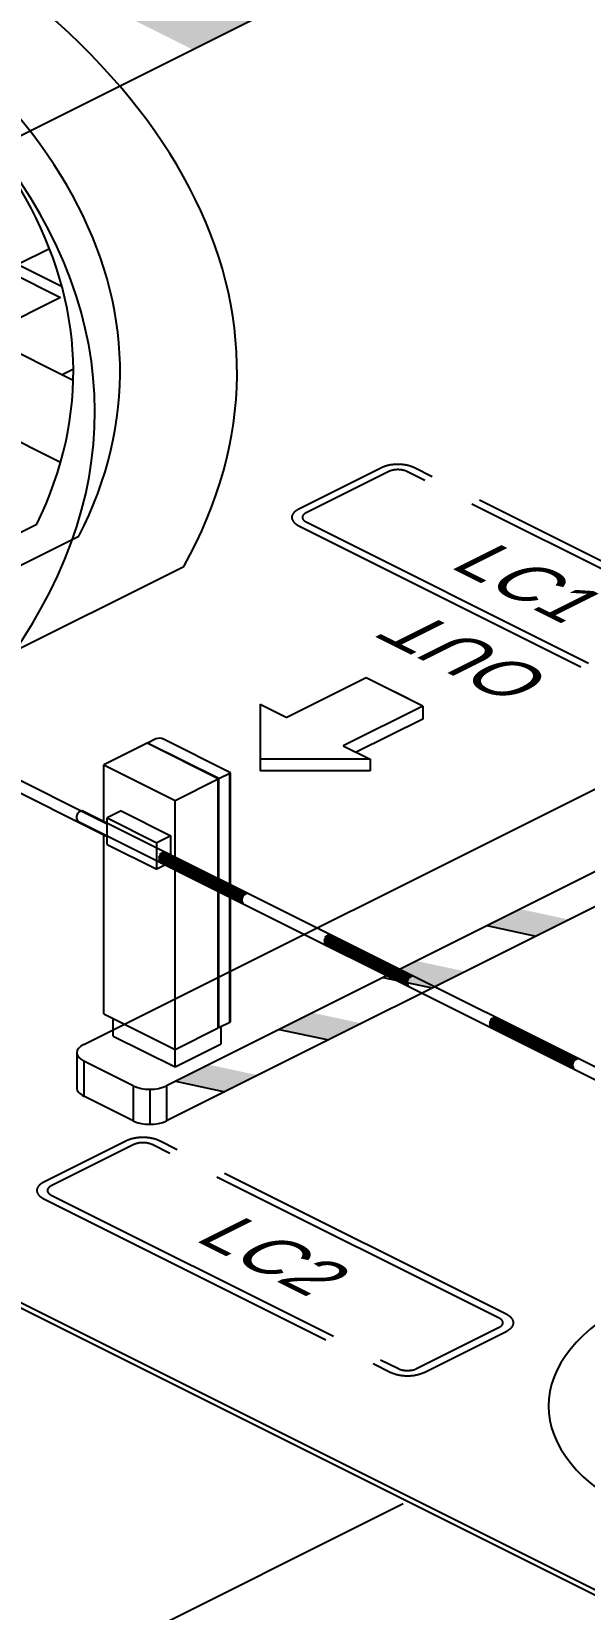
# Model space of a CAD drawing. Header units: millimetres. Extents: x 29838256 to 30236675, y -914750 to -833241.
# Drawn here: x 30041770 to 30044135, y -859183 to -852434 of the extents above; entities that cross this region are included whole.
import ezdxf
from ezdxf.enums import TextEntityAlignment as Align

# ---------------------------------------------------------------- set-up
doc = ezdxf.new("R2010")
doc.units = ezdxf.units.MM
doc.header["$LTSCALE"] = 600
doc.header["$MEASUREMENT"] = 0
doc.linetypes.add('CENTER2', pattern=[1.125, 0.75, -0.125, 0.125, -0.125])
for name, color, linetype in [('e-plan', 9, 'CONTINUOUS'), ('Parking-E', 7, 'CONTINUOUS'), ('Parking-S', 3, 'CONTINUOUS')]:
    doc.layers.add(name, color=color, linetype=linetype)
doc.styles.add('돋움', font='Dotum.TTF')

msp = doc.modelspace()

# ---------------------------------------------------------------- hatches: boundary and pattern name
at = {"layer": 'Parking-E', "ltscale": 2}
for points in [[(30043858.4, -856187.4), (30044068.8, -856232.2), (30043927.3, -856302.9), (30043716.9, -856258.1)], [(30043414.7, -856409.2), (30043625.1, -856454.1), (30043483.6, -856524.8), (30043273.2, -856480)], [(30042970.9, -856631.1), (30043181.4, -856675.9), (30043039.9, -856746.6), (30042829.5, -856701.8)], [(30042527.2, -856853), (30042737.6, -856897.8), (30042596.2, -856968.5), (30042385.8, -856923.7)]]:
    msp.add_hatch(color=3, dxfattribs=at).paths.add_polyline_path(points)

# ---------------------------------------------------------------- linework, layer by layer
at = {"layer": 'e-plan', "extrusion": (0, -0.866025, 0.5)}
for p, q in [((30041686.3, -852896.5, -975.3), (30047763.2, -849858.2, 4287.3)), ((30041900.1, -853525.1, -2064.1), (30039043, -852096.6, 410.2)), ((30041847, -853363.1, -1783.4), (30041711.5, -853430.8, -1900.7)), ((30041681.1, -853465, -1959.9), (30041893.3, -853571.1, -2143.7)), ((30041893.3, -853571.1, -2143.7), (30040973.9, -854030.8, -2939.9)), ((30033396.7, -853707.5, -2380), (30061925.2, -867971.8, -27086.5)), ((30041948.1, -853926.3, -2759), (30041565.4, -853735, -2427.6)), ((30041948.5, -853878.1, -2675.4), (30041900.1, -853902.3, -2717.4)), ((30041893.8, -854276.4, -3365.4), (30041188.2, -853923.6, -2754.3)), ((30038979.5, -855947.4, -6259.5), (30041791.9, -854541.2, -3823.9)), ((30039121, -856018.1, -6382), (30041972.5, -854592.3, -3912.5)), ((30036645.7, -857609.3, -9138.1), (30042421.1, -854721.6, -4136.5))]:
    msp.add_line(p, q, dxfattribs=at)
at = {"layer": 'e-plan', "color": 9, "extrusion": (0, -0.866025, 0.5)}
for p, q in [((30049895.2, -861979.3, -16707.1), (30039417.9, -856742, -7635.8)), ((30043359.7, -858730.9, -11080.8), (30041771.6, -859525.2, -12456.4))]:
    msp.add_line(p, q, dxfattribs=at)
at = {"layer": 'e-plan', "extrusion": (0, -0.866025, 0.5)}
for centre, radius, start, end in [((30036447.7, -429278.5, 738142.4), 6201, 344.42871, 45), ((30036447.7, -429278.5, 738142.4), 5700.9, 345.72279, 45), ((30036447.7, -429278.5, 738142.4), 5500.9, 346.29044, 45), ((30045280.9, -438125.9, 738142.4), 1300.2, 135, 315)]:
    msp.add_arc(centre, radius, start, end, dxfattribs=at)
at = {"layer": 'e-plan', "color": 9, "ltscale": 0.5, "extrusion": (0, -0.866025, 0.5)}
msp.add_arc((30035802.6, -429623.5, 738142.4), 6237.9, 315, 39.97003, dxfattribs=at)
at = {"layer": 'e-plan', "color": 253, "extrusion": (0, -0.866025, 0.5)}
msp.add_solid([(30040337.4, -424398.7, 738142.4), (30041044.6, -423691.4, 738142.4), (30042459.1, -426520.3, 738142.4), (30043166.3, -425813.1, 738142.4)], dxfattribs=at)
at = {"layer": 'Parking-E', "color": 3, "ltscale": 2, "extrusion": (0, -0.866025, 0.5)}
for p, q in [((30042093.6, -855823.7, 412103.3), (30039646.4, -854600.1, 414222.7)), ((30042093.6, -855878.7, -7929.8), (30039630.8, -854647.3, 414222.7)), ((30044434, -856990.6, 410076.5), (30041986.8, -855767, 412195.8)), ((30042153.7, -855767.7, -7801.8), (30042093.6, -855797.7, -7853.9)), ((30044434, -857045.6, -9956.7), (30041971.2, -855814.2, 412195.8)), ((30042365.9, -855873.8, -7985.6), (30042305.7, -855903.8, -8037.6)), ((30042365.9, -855986.9, -8181.6), (30042305.7, -856017, -8233.6))]:
    msp.add_line(p, q, dxfattribs=at)
at = {"layer": 'Parking-E', "extrusion": (0, -0.866025, 0.5)}
for p, q in [((30041992.9, -856766.5, -7938.2), (30045175.4, -855175.3, -5182)), ((30045529, -855352.1, -5488.3), (30042346.5, -856943.3, -8244.4)), ((30045529, -855502.1, -5488.3), (30042346.5, -857093.3, -8244.4)), ((30042205.1, -856943.3, -8244.4), (30041992.9, -856837.2, -8060.7)), ((30042205.1, -857093.3, -8244.4), (30041992.9, -856987.3, -8060.7))]:
    msp.add_line(p, q, dxfattribs=at)
at = {"layer": 'Parking-E', "color": 6, "extrusion": (0, -0.866025, 0.5)}
for p, q in [((30043201.6, -855198.2, -26836.6), (30042861.8, -855368.1, -27130.9)), ((30043201.6, -855198.2, -26836.6), (30042861.8, -855368.1, -27130.9)), ((30043201.6, -855198.2, -26836.6), (30042861.8, -855368.1, -27130.9)), ((30043201.6, -855198.2, -26836.6), (30042861.8, -855368.1, -27130.9)), ((30043442.7, -855318.7, -27045.3), (30043201.6, -855198.2, -26836.6)), ((30043442.7, -855318.7, -27045.3), (30043322.1, -855258.4, -26941)), ((30043442.7, -855318.7, -27045.3), (30043322.1, -855258.4, -26941)), ((30042747.1, -855310.8, -27031.6), (30042861.8, -855368.1, -27130.9)), ((30043442.7, -855318.7, -27045.3), (30043102.8, -855488.6, -27339.7)), ((30043442.7, -855318.7, -27045.3), (30043102.8, -855488.6, -27339.7)), ((30043442.7, -855318.7, -27045.3), (30043102.8, -855488.6, -27339.7)), ((30043442.7, -855318.7, -27045.3), (30043102.8, -855488.6, -27339.7)), ((30043442.7, -855374.6, -27064.7), (30043158.7, -855516.6, -27310.6)), ((30043217.5, -855545.9, -27438.9), (30042747.1, -855546.2, -27439.4)), ((30043217.5, -855596, -27438.9), (30042747.1, -855596.2, -27439.4))]:
    msp.add_line(p, q, dxfattribs=at)
at = {"layer": 'Parking-E', "color": 6}
for p, q in [((30042747.1, -855310.8, -27031.6), (30042747.1, -855546.2, -27031.6)), ((30043442.7, -855318.7, -27045.3), (30043442.7, -855374.6, -27045.3)), ((30043102.8, -855488.6, -27339.7), (30043217.5, -855545.9, -27438.9)), ((30042747.1, -855546.2, -27439.4), (30042747.1, -855596.2, -27439.4)), ((30043217.5, -855545.9, -27438.9), (30043217.5, -855596, -27438.9))]:
    msp.add_line(p, q, dxfattribs=at)
at = {"layer": 'Parking-E', "color": 3, "extrusion": (0, -0.866025, 0.5)}
for p, q in [((30042264.5, -855478.1, -7681.4), (30042079.4, -855570.6, -7841.6)), ((30042568.6, -855630.1, -7899.8), (30042264.5, -855478.1, -7636.5)), ((30042301.8, -855459.4, -7649.1), (30042266.3, -855477.1, -7679.8)), ((30042570.5, -855629.2, -7943.1), (30042266.3, -855477.1, -7679.8)), ((30042620.5, -855604.2, -7899.8), (30042331.8, -855459.8, -7649.8)), ((30042079.4, -855570.6, -7841.6), (30042383.5, -855722.6, -8105)), ((30042383.5, -855722.6, -8105), (30042568.6, -855630.1, -7944.8)), ((30042570.5, -855629.2, -7943.1), (30042620.5, -855604.2, -7899.8)), ((30042153.7, -855767.7, -7801.8), (30042365.9, -855873.8, -7985.6)), ((30042093.6, -855797.7, -7853.9), (30042305.7, -855903.8, -8037.6)), ((30042093.6, -855910.9, -8049.9), (30042305.7, -856017, -8233.6)), ((30042079.4, -856635.8, -7841.6), (30042383.5, -856787.8, -8105)), ((30042383.5, -856787.8, -8105), (30042568.6, -856695.3, -7944.8)), ((30042570.5, -856694.4, -7943.1), (30042620.5, -856669.4, -7899.8)), ((30042119.4, -856730.8, -7876.3), (30042383.5, -856862.8, -8105)), ((30042383.5, -856862.8, -8105), (30042580.5, -856764.4, -7934.5))]:
    msp.add_line(p, q, dxfattribs=at)
at = {"layer": 'Parking-E', "color": 3}
for p, q in [((30042079.4, -855816.6, -7841.6), (30042079.4, -855570.6, -7841.6)), ((30042568.6, -856695.3, -7899.8), (30042568.6, -855630.1, -7899.8)), ((30042570.5, -856694.4, -7899.8), (30042570.5, -855629.2, -7899.8)), ((30042618.5, -856669.9, -7899.8), (30042618.5, -855605.1, -7899.8)), ((30042620.5, -856669.4, -7899.8), (30042620.5, -855604.2, -7899.8)), ((30042383.5, -856862.8, -8105), (30042383.5, -855722.6, -8105)), ((30042093.6, -855910.9, -7853.9), (30042093.6, -855797.7, -7853.9)), ((30042079.4, -856635.8, -7841.6), (30042079.4, -855871.6, -7841.6)), ((30042305.7, -856017, -8037.6), (30042305.7, -855903.8, -8037.6)), ((30042365.9, -855986.9, -7985.6), (30042365.9, -855873.8, -7985.6)), ((30042119.4, -856730.8, -7841.6), (30042119.4, -856655.8, -7841.6)), ((30042580.5, -856764.4, -7899.8), (30042580.5, -856689.4, -7899.8))]:
    msp.add_line(p, q, dxfattribs=at)
at = {"layer": 'Parking-E', "color": 1, "ltscale": 2}
for p, q in [((30042314, -855970, 411889.6), (30042340.2, -855943.7, 411889.6)), ((30042314.5, -855974.8, 411889.6), (30042343.8, -855945.5, 411889.6)), ((30042314.7, -855964, 411889.6), (30042334.8, -855943.8, 411889.6)), ((30042315.6, -855979, 411889.6), (30042347.3, -855947.3, 411889.6)), ((30042317.3, -855982.6, 411889.6), (30042350.8, -855949, 411889.6)), ((30042319, -855954.4, 411889.6), (30042325.2, -855948.2, 411889.6)), ((30042319.3, -855985.9, 411889.6), (30042354.4, -855950.8, 411889.6)), ((30042321.8, -855988.7, 411889.6), (30042357.9, -855952.6, 411889.6)), ((30042324.8, -855991, 411889.6), (30042361.5, -855954.4, 411889.6)), ((30042328.3, -855992.8, 411889.6), (30042365, -855956.1, 411889.6)), ((30042331.9, -855994.5, 411889.6), (30042368.5, -855957.9, 411889.6)), ((30042335.4, -855996.3, 411889.6), (30042372.1, -855959.7, 411889.6)), ((30042338.9, -855998.1, 411889.6), (30042375.6, -855961.4, 411889.6)), ((30042342.5, -855999.8, 411889.6), (30042379.1, -855963.2, 411889.6)), ((30042346, -856001.6, 411889.6), (30042382.7, -855965, 411889.6)), ((30042349.6, -856003.4, 411889.6), (30042386.2, -855966.7, 411889.6)), ((30042353.1, -856005.1, 411889.6), (30042389.7, -855968.5, 411889.6)), ((30042356.6, -856006.9, 411889.6), (30042393.3, -855970.3, 411889.6)), ((30042360.2, -856008.7, 411889.6), (30042396.8, -855972, 411889.6)), ((30042363.7, -856010.5, 411889.6), (30042400.4, -855973.8, 411889.6)), ((30042367.2, -856012.2, 411889.6), (30042403.9, -855975.6, 411889.6)), ((30042370.8, -856014, 411889.6), (30042407.4, -855977.3, 411889.6)), ((30042374.3, -856015.8, 411889.6), (30042411, -855979.1, 411889.6)), ((30042377.8, -856017.5, 411889.6), (30042414.5, -855980.9, 411889.6)), ((30042381.4, -856019.3, 411889.6), (30042418, -855982.6, 411889.6)), ((30042384.9, -856021.1, 411889.6), (30042421.6, -855984.4, 411889.6)), ((30042388.5, -856022.8, 411889.6), (30042425.1, -855986.2, 411889.6)), ((30042392, -856024.6, 411889.6), (30042428.6, -855987.9, 411889.6)), ((30042395.5, -856026.4, 411889.6), (30042432.2, -855989.7, 411889.6)), ((30042399.1, -856028.1, 411889.6), (30042435.7, -855991.5, 411889.6)), ((30042402.6, -856029.9, 411889.6), (30042439.2, -855993.3, 411889.6)), ((30042406.1, -856031.7, 411889.6), (30042442.8, -855995, 411889.6)), ((30042409.7, -856033.4, 411889.6), (30042446.3, -855996.8, 411889.6)), ((30042413.2, -856035.2, 411889.6), (30042449.9, -855998.6, 411889.6)), ((30042416.7, -856037, 411889.6), (30042453.4, -856000.3, 411889.6)), ((30042420.3, -856038.7, 411889.6), (30042456.9, -856002.1, 411889.6)), ((30042423.8, -856040.5, 411889.6), (30042460.5, -856003.9, 411889.6)), ((30042427.4, -856042.3, 411889.6), (30042464, -856005.6, 411889.6)), ((30042430.9, -856044, 411889.6), (30042467.5, -856007.4, 411889.6)), ((30042434.4, -856045.8, 411889.6), (30042471.1, -856009.2, 411889.6)), ((30042438, -856047.6, 411889.6), (30042474.6, -856010.9, 411889.6)), ((30042441.5, -856049.3, 411889.6), (30042478.1, -856012.7, 411889.6)), ((30042445, -856051.1, 411889.6), (30042481.7, -856014.5, 411889.6)), ((30042448.6, -856052.9, 411889.6), (30042485.2, -856016.2, 411889.6)), ((30042452.1, -856054.7, 411889.6), (30042488.8, -856018, 411889.6)), ((30042455.6, -856056.4, 411889.6), (30042492.3, -856019.8, 411889.6)), ((30042459.2, -856058.2, 411889.6), (30042495.8, -856021.5, 411889.6)), ((30042462.7, -856060, 411889.6), (30042499.4, -856023.3, 411889.6)), ((30042466.2, -856061.7, 411889.6), (30042502.9, -856025.1, 411889.6)), ((30042469.8, -856063.5, 411889.6), (30042506.4, -856026.8, 411889.6)), ((30042473.3, -856065.3, 411889.6), (30042510, -856028.6, 411889.6)), ((30042476.9, -856067, 411889.6), (30042513.5, -856030.4, 411889.6)), ((30042480.4, -856068.8, 411889.6), (30042517, -856032.1, 411889.6)), ((30042483.9, -856070.6, 411889.6), (30042520.6, -856033.9, 411889.6)), ((30042487.5, -856072.3, 411889.6), (30042524.1, -856035.7, 411889.6)), ((30042491, -856074.1, 411889.6), (30042527.7, -856037.5, 411889.6)), ((30042494.5, -856075.9, 411889.6), (30042531.2, -856039.2, 411889.6)), ((30042498.1, -856077.6, 411889.6), (30042534.7, -856041, 411889.6)), ((30042501.6, -856079.4, 411889.6), (30042538.3, -856042.8, 411889.6)), ((30042505.1, -856081.2, 411889.6), (30042541.8, -856044.5, 411889.6)), ((30042508.7, -856082.9, 411889.6), (30042545.3, -856046.3, 411889.6)), ((30042512.2, -856084.7, 411889.6), (30042548.9, -856048.1, 411889.6)), ((30042515.8, -856086.5, 411889.6), (30042552.4, -856049.8, 411889.6)), ((30042519.3, -856088.2, 411889.6), (30042555.9, -856051.6, 411889.6)), ((30042522.8, -856090, 411889.6), (30042559.5, -856053.4, 411889.6)), ((30042526.4, -856091.8, 411889.6), (30042563, -856055.1, 411889.6)), ((30042529.9, -856093.5, 411889.6), (30042566.5, -856056.9, 411889.6)), ((30042533.4, -856095.3, 411889.6), (30042570.1, -856058.7, 411889.6)), ((30042537, -856097.1, 411889.6), (30042573.6, -856060.4, 411889.6)), ((30042540.5, -856098.9, 411889.6), (30042577.2, -856062.2, 411889.6)), ((30042544, -856100.6, 411889.6), (30042580.7, -856064, 411889.6)), ((30042547.6, -856102.4, 411889.6), (30042584.2, -856065.7, 411889.6)), ((30042551.1, -856104.2, 411889.6), (30042587.8, -856067.5, 411889.6)), ((30042554.7, -856105.9, 411889.6), (30042591.3, -856069.3, 411889.6)), ((30042558.2, -856107.7, 411889.6), (30042594.8, -856071, 411889.6)), ((30042561.7, -856109.5, 411889.6), (30042598.4, -856072.8, 411889.6)), ((30042565.3, -856111.2, 411889.6), (30042601.9, -856074.6, 411889.6)), ((30042568.8, -856113, 411889.6), (30042605.4, -856076.3, 411889.6)), ((30042572.3, -856114.8, 411889.6), (30042609, -856078.1, 411889.6)), ((30042575.9, -856116.5, 411889.6), (30042612.5, -856079.9, 411889.6)), ((30042579.4, -856118.3, 411889.6), (30042616.1, -856081.7, 411889.6)), ((30042582.9, -856120.1, 411889.6), (30042619.6, -856083.4, 411889.6)), ((30042586.5, -856121.8, 411889.6), (30042623.1, -856085.2, 411889.6)), ((30042590, -856123.6, 411889.6), (30042626.7, -856087, 411889.6)), ((30042593.6, -856125.4, 411889.6), (30042630.2, -856088.7, 411889.6)), ((30042597.1, -856127.1, 411889.6), (30042633.7, -856090.5, 411889.6)), ((30042600.6, -856128.9, 411889.6), (30042637.3, -856092.3, 411889.6)), ((30042604.2, -856130.7, 411889.6), (30042640.8, -856094, 411889.6)), ((30042607.7, -856132.4, 411889.6), (30042644.3, -856095.8, 411889.6)), ((30042611.2, -856134.2, 411889.6), (30042647.9, -856097.6, 411889.6)), ((30042614.8, -856136, 411889.6), (30042651.4, -856099.3, 411889.6)), ((30042618.3, -856137.8, 411889.6), (30042655, -856101.1, 411889.6)), ((30042621.8, -856139.5, 411889.6), (30042658.5, -856102.9, 411889.6)), ((30042625.4, -856141.3, 411889.6), (30042662, -856104.6, 411889.6)), ((30042628.9, -856143.1, 411889.6), (30042665.6, -856106.4, 411889.6)), ((30042632.4, -856144.8, 411889.6), (30042669.1, -856108.2, 411889.6)), ((30042636, -856146.6, 411889.6), (30042672.6, -856109.9, 411889.6)), ((30042639.5, -856148.4, 411889.6), (30042676.2, -856111.7, 411889.6)), ((30042643.1, -856150.1, 411889.6), (30042679.7, -856113.5, 411889.6)), ((30042646.6, -856151.9, 411889.6), (30042683.2, -856115.2, 411889.6)), ((30042650.1, -856153.7, 411889.6), (30042672.6, -856131.2, 411889.6)), ((30042653.7, -856155.4, 411889.6), (30042668.3, -856140.8, 411889.6)), ((30042657.2, -856157.2, 411889.6), (30042667.6, -856146.8, 411889.6)), ((30042660.7, -856159, 411889.6), (30042668.1, -856151.6, 411889.6)), ((30042664.3, -856160.7, 411889.6), (30042669.2, -856155.8, 411889.6)), ((30042667.8, -856162.5, 411889.6), (30042670.9, -856159.4, 411889.6)), ((30042671.3, -856164.3, 411889.6), (30042672.9, -856162.7, 411889.6)), ((30042674.9, -856166, 411889.6), (30042675.4, -856165.5, 411889.6)), ((30042678.8, -856125, 411889.6), (30042686.8, -856117, 411889.6)), ((30042688.4, -856120.7, 411889.6), (30042690.3, -856118.8, 411889.6)), ((30043021.2, -856323.6, 411277.1), (30043047.5, -856297.4, 411277.1)), ((30043021.7, -856328.4, 411277.1), (30043051, -856299.1, 411277.1)), ((30043021.9, -856317.6, 411277.1), (30043042.1, -856297.5, 411277.1)), ((30043022.8, -856332.6, 411277.1), (30043054.5, -856300.9, 411277.1)), ((30043024.5, -856336.3, 411277.1), (30043058.1, -856302.7, 411277.1)), ((30043026.2, -856308, 411277.1), (30043032.4, -856301.8, 411277.1)), ((30043026.5, -856339.5, 411277.1), (30043061.6, -856304.4, 411277.1)), ((30043029, -856342.3, 411277.1), (30043065.1, -856306.2, 411277.1)), ((30043032, -856344.6, 411277.1), (30043068.7, -856308, 411277.1)), ((30043035.6, -856346.4, 411277.1), (30043072.2, -856309.7, 411277.1)), ((30043039.1, -856348.2, 411277.1), (30043075.8, -856311.5, 411277.1)), ((30043042.6, -856349.9, 411277.1), (30043079.3, -856313.3, 411277.1)), ((30043046.2, -856351.7, 411277.1), (30043082.8, -856315, 411277.1)), ((30043049.7, -856353.5, 411277.1), (30043086.4, -856316.8, 411277.1)), ((30043053.2, -856355.2, 411277.1), (30043089.9, -856318.6, 411277.1)), ((30043056.8, -856357, 411277.1), (30043093.4, -856320.3, 411277.1)), ((30043060.3, -856358.8, 411277.1), (30043097, -856322.1, 411277.1)), ((30043063.9, -856360.5, 411277.1), (30043100.5, -856323.9, 411277.1)), ((30043067.4, -856362.3, 411277.1), (30043104, -856325.6, 411277.1)), ((30043070.9, -856364.1, 411277.1), (30043107.6, -856327.4, 411277.1)), ((30043074.5, -856365.8, 411277.1), (30043111.1, -856329.2, 411277.1)), ((30043078, -856367.6, 411277.1), (30043114.6, -856330.9, 411277.1)), ((30043081.5, -856369.4, 411277.1), (30043118.2, -856332.7, 411277.1)), ((30043085.1, -856371.1, 411277.1), (30043121.7, -856334.5, 411277.1)), ((30043088.6, -856372.9, 411277.1), (30043125.3, -856336.3, 411277.1)), ((30043092.1, -856374.7, 411277.1), (30043128.8, -856338, 411277.1)), ((30043095.7, -856376.4, 411277.1), (30043132.3, -856339.8, 411277.1)), ((30043099.2, -856378.2, 411277.1), (30043135.9, -856341.6, 411277.1)), ((30043102.8, -856380, 411277.1), (30043139.4, -856343.3, 411277.1)), ((30043106.3, -856381.7, 411277.1), (30043142.9, -856345.1, 411277.1)), ((30043109.8, -856383.5, 411277.1), (30043146.5, -856346.9, 411277.1)), ((30043113.4, -856385.3, 411277.1), (30043150, -856348.6, 411277.1)), ((30043116.9, -856387, 411277.1), (30043153.5, -856350.4, 411277.1)), ((30043120.4, -856388.8, 411277.1), (30043157.1, -856352.2, 411277.1)), ((30043124, -856390.6, 411277.1), (30043160.6, -856353.9, 411277.1)), ((30043127.5, -856392.4, 411277.1), (30043164.2, -856355.7, 411277.1)), ((30043131, -856394.1, 411277.1), (30043167.7, -856357.5, 411277.1)), ((30043134.6, -856395.9, 411277.1), (30043171.2, -856359.2, 411277.1)), ((30043138.1, -856397.7, 411277.1), (30043174.8, -856361, 411277.1)), ((30043141.6, -856399.4, 411277.1), (30043178.3, -856362.8, 411277.1)), ((30043145.2, -856401.2, 411277.1), (30043181.8, -856364.5, 411277.1)), ((30043148.7, -856403, 411277.1), (30043185.4, -856366.3, 411277.1)), ((30043152.3, -856404.7, 411277.1), (30043188.9, -856368.1, 411277.1)), ((30043155.8, -856406.5, 411277.1), (30043192.4, -856369.8, 411277.1)), ((30043159.3, -856408.3, 411277.1), (30043196, -856371.6, 411277.1)), ((30043162.9, -856410, 411277.1), (30043199.5, -856373.4, 411277.1)), ((30043166.4, -856411.8, 411277.1), (30043203.1, -856375.2, 411277.1)), ((30043169.9, -856413.6, 411277.1), (30043206.6, -856376.9, 411277.1)), ((30043173.5, -856415.3, 411277.1), (30043210.1, -856378.7, 411277.1)), ((30043177, -856417.1, 411277.1), (30043213.7, -856380.5, 411277.1)), ((30043180.5, -856418.9, 411277.1), (30043217.2, -856382.2, 411277.1)), ((30043184.1, -856420.6, 411277.1), (30043220.7, -856384, 411277.1)), ((30043187.6, -856422.4, 411277.1), (30043224.3, -856385.8, 411277.1)), ((30043191.2, -856424.2, 411277.1), (30043227.8, -856387.5, 411277.1)), ((30043194.7, -856425.9, 411277.1), (30043231.3, -856389.3, 411277.1)), ((30043198.2, -856427.7, 411277.1), (30043234.9, -856391.1, 411277.1)), ((30043201.8, -856429.5, 411277.1), (30043238.4, -856392.8, 411277.1)), ((30043205.3, -856431.2, 411277.1), (30043241.9, -856394.6, 411277.1)), ((30043208.8, -856433, 411277.1), (30043245.5, -856396.4, 411277.1)), ((30043212.4, -856434.8, 411277.1), (30043249, -856398.1, 411277.1)), ((30043215.9, -856436.6, 411277.1), (30043252.6, -856399.9, 411277.1)), ((30043219.4, -856438.3, 411277.1), (30043256.1, -856401.7, 411277.1)), ((30043223, -856440.1, 411277.1), (30043259.6, -856403.4, 411277.1)), ((30043226.5, -856441.9, 411277.1), (30043263.2, -856405.2, 411277.1)), ((30043230.1, -856443.6, 411277.1), (30043266.7, -856407, 411277.1)), ((30043233.6, -856445.4, 411277.1), (30043270.2, -856408.7, 411277.1)), ((30043237.1, -856447.2, 411277.1), (30043273.8, -856410.5, 411277.1)), ((30043240.7, -856448.9, 411277.1), (30043277.3, -856412.3, 411277.1)), ((30043244.2, -856450.7, 411277.1), (30043280.8, -856414, 411277.1)), ((30043247.7, -856452.5, 411277.1), (30043284.4, -856415.8, 411277.1)), ((30043251.3, -856454.2, 411277.1), (30043287.9, -856417.6, 411277.1)), ((30043254.8, -856456, 411277.1), (30043291.5, -856419.4, 411277.1)), ((30043258.3, -856457.8, 411277.1), (30043295, -856421.1, 411277.1)), ((30043261.9, -856459.5, 411277.1), (30043298.5, -856422.9, 411277.1)), ((30043265.4, -856461.3, 411277.1), (30043302.1, -856424.7, 411277.1)), ((30043268.9, -856463.1, 411277.1), (30043305.6, -856426.4, 411277.1)), ((30043272.5, -856464.8, 411277.1), (30043309.1, -856428.2, 411277.1)), ((30043276, -856466.6, 411277.1), (30043312.7, -856430, 411277.1)), ((30043279.6, -856468.4, 411277.1), (30043316.2, -856431.7, 411277.1)), ((30043283.1, -856470.1, 411277.1), (30043319.7, -856433.5, 411277.1)), ((30043286.6, -856471.9, 411277.1), (30043323.3, -856435.3, 411277.1)), ((30043290.2, -856473.7, 411277.1), (30043326.8, -856437, 411277.1)), ((30043293.7, -856475.5, 411277.1), (30043330.4, -856438.8, 411277.1)), ((30043297.2, -856477.2, 411277.1), (30043333.9, -856440.6, 411277.1)), ((30043300.8, -856479, 411277.1), (30043337.4, -856442.3, 411277.1)), ((30043304.3, -856480.8, 411277.1), (30043341, -856444.1, 411277.1)), ((30043307.8, -856482.5, 411277.1), (30043344.5, -856445.9, 411277.1)), ((30043311.4, -856484.3, 411277.1), (30043348, -856447.6, 411277.1)), ((30043314.9, -856486.1, 411277.1), (30043351.6, -856449.4, 411277.1)), ((30043318.5, -856487.8, 411277.1), (30043355.1, -856451.2, 411277.1)), ((30043322, -856489.6, 411277.1), (30043358.6, -856452.9, 411277.1)), ((30043325.5, -856491.4, 411277.1), (30043362.2, -856454.7, 411277.1)), ((30043329.1, -856493.1, 411277.1), (30043365.7, -856456.5, 411277.1)), ((30043332.6, -856494.9, 411277.1), (30043369.2, -856458.3, 411277.1)), ((30043336.1, -856496.7, 411277.1), (30043372.8, -856460, 411277.1)), ((30043339.7, -856498.4, 411277.1), (30043376.3, -856461.8, 411277.1)), ((30043343.2, -856500.2, 411277.1), (30043379.9, -856463.6, 411277.1)), ((30043346.7, -856502, 411277.1), (30043383.4, -856465.3, 411277.1)), ((30043350.3, -856503.7, 411277.1), (30043386.9, -856467.1, 411277.1)), ((30043353.8, -856505.5, 411277.1), (30043390.5, -856468.9, 411277.1)), ((30043357.4, -856507.3, 411277.1), (30043379.8, -856484.8, 411277.1)), ((30043360.9, -856509, 411277.1), (30043375.5, -856494.4, 411277.1)), ((30043364.4, -856510.8, 411277.1), (30043374.9, -856500.4, 411277.1)), ((30043368, -856512.6, 411277.1), (30043375.3, -856505.2, 411277.1)), ((30043371.5, -856514.3, 411277.1), (30043376.4, -856509.4, 411277.1)), ((30043375, -856516.1, 411277.1), (30043378.1, -856513.1, 411277.1)), ((30043386.1, -856478.6, 411277.1), (30043394, -856470.6, 411277.1)), ((30043395.7, -856474.3, 411277.1), (30043397.5, -856472.4, 411277.1)), ((30043378.6, -856517.9, 411277.1), (30043380.2, -856516.3, 411277.1)), ((30043382.1, -856519.7, 411277.1), (30043382.6, -856519.1, 411277.1)), ((30043728.5, -856677.2, 410664.6), (30043754.7, -856651, 410664.6)), ((30043728.9, -856682, 410664.6), (30043758.2, -856652.7, 410664.6)), ((30043729.1, -856671.2, 410664.6), (30043749.3, -856651.1, 410664.6)), ((30043730.1, -856686.2, 410664.6), (30043761.8, -856654.5, 410664.6)), ((30043731.7, -856689.9, 410664.6), (30043765.3, -856656.3, 410664.6)), ((30043733.4, -856661.6, 410664.6), (30043739.7, -856655.4, 410664.6)), ((30043733.8, -856693.1, 410664.6), (30043768.8, -856658, 410664.6)), ((30043736.2, -856695.9, 410664.6), (30043772.4, -856659.8, 410664.6)), ((30043739.3, -856698.2, 410664.6), (30043775.9, -856661.6, 410664.6)), ((30043742.8, -856700, 410664.6), (30043779.4, -856663.3, 410664.6)), ((30043746.3, -856701.8, 410664.6), (30043783, -856665.1, 410664.6)), ((30043749.9, -856703.5, 410664.6), (30043786.5, -856666.9, 410664.6)), ((30043753.4, -856705.3, 410664.6), (30043790, -856668.6, 410664.6)), ((30043756.9, -856707.1, 410664.6), (30043793.6, -856670.4, 410664.6)), ((30043760.5, -856708.8, 410664.6), (30043797.1, -856672.2, 410664.6)), ((30043764, -856710.6, 410664.6), (30043800.7, -856674, 410664.6)), ((30043767.5, -856712.4, 410664.6), (30043804.2, -856675.7, 410664.6)), ((30043771.1, -856714.1, 410664.6), (30043807.7, -856677.5, 410664.6)), ((30043774.6, -856715.9, 410664.6), (30043811.3, -856679.3, 410664.6)), ((30043778.2, -856717.7, 410664.6), (30043814.8, -856681, 410664.6)), ((30043781.7, -856719.4, 410664.6), (30043818.3, -856682.8, 410664.6)), ((30043785.2, -856721.2, 410664.6), (30043821.9, -856684.6, 410664.6)), ((30043788.8, -856723, 410664.6), (30043825.4, -856686.3, 410664.6)), ((30043792.3, -856724.7, 410664.6), (30043828.9, -856688.1, 410664.6)), ((30043795.8, -856726.5, 410664.6), (30043832.5, -856689.9, 410664.6)), ((30043799.4, -856728.3, 410664.6), (30043836, -856691.6, 410664.6)), ((30043802.9, -856730.1, 410664.6), (30043839.6, -856693.4, 410664.6)), ((30043806.4, -856731.8, 410664.6), (30043843.1, -856695.2, 410664.6)), ((30043810, -856733.6, 410664.6), (30043846.6, -856696.9, 410664.6)), ((30043813.5, -856735.4, 410664.6), (30043850.2, -856698.7, 410664.6)), ((30043817, -856737.1, 410664.6), (30043853.7, -856700.5, 410664.6)), ((30043820.6, -856738.9, 410664.6), (30043857.2, -856702.2, 410664.6)), ((30043824.1, -856740.7, 410664.6), (30043860.8, -856704, 410664.6)), ((30043827.7, -856742.4, 410664.6), (30043864.3, -856705.8, 410664.6)), ((30043831.2, -856744.2, 410664.6), (30043867.8, -856707.5, 410664.6)), ((30043834.7, -856746, 410664.6), (30043871.4, -856709.3, 410664.6)), ((30043838.3, -856747.7, 410664.6), (30043874.9, -856711.1, 410664.6)), ((30043841.8, -856749.5, 410664.6), (30043878.5, -856712.9, 410664.6)), ((30043845.3, -856751.3, 410664.6), (30043882, -856714.6, 410664.6)), ((30043848.9, -856753, 410664.6), (30043885.5, -856716.4, 410664.6)), ((30043852.4, -856754.8, 410664.6), (30043889.1, -856718.2, 410664.6)), ((30043855.9, -856756.6, 410664.6), (30043892.6, -856719.9, 410664.6)), ((30043859.5, -856758.3, 410664.6), (30043896.1, -856721.7, 410664.6)), ((30043863, -856760.1, 410664.6), (30043899.7, -856723.5, 410664.6)), ((30043866.6, -856761.9, 410664.6), (30043903.2, -856725.2, 410664.6)), ((30043870.1, -856763.6, 410664.6), (30043906.7, -856727, 410664.6)), ((30043873.6, -856765.4, 410664.6), (30043910.3, -856728.8, 410664.6)), ((30043877.2, -856767.2, 410664.6), (30043913.8, -856730.5, 410664.6)), ((30043880.7, -856768.9, 410664.6), (30043917.3, -856732.3, 410664.6)), ((30043884.2, -856770.7, 410664.6), (30043920.9, -856734.1, 410664.6)), ((30043887.8, -856772.5, 410664.6), (30043924.4, -856735.8, 410664.6)), ((30043891.3, -856774.3, 410664.6), (30043928, -856737.6, 410664.6)), ((30043894.8, -856776, 410664.6), (30043931.5, -856739.4, 410664.6)), ((30043898.4, -856777.8, 410664.6), (30043935, -856741.1, 410664.6)), ((30043901.9, -856779.6, 410664.6), (30043938.6, -856742.9, 410664.6)), ((30043905.5, -856781.3, 410664.6), (30043942.1, -856744.7, 410664.6)), ((30043909, -856783.1, 410664.6), (30043945.6, -856746.4, 410664.6)), ((30043912.5, -856784.9, 410664.6), (30043949.2, -856748.2, 410664.6)), ((30043916.1, -856786.6, 410664.6), (30043952.7, -856750, 410664.6)), ((30043919.6, -856788.4, 410664.6), (30043956.2, -856751.7, 410664.6)), ((30043923.1, -856790.2, 410664.6), (30043959.8, -856753.5, 410664.6)), ((30043926.7, -856791.9, 410664.6), (30043963.3, -856755.3, 410664.6)), ((30043930.2, -856793.7, 410664.6), (30043966.9, -856757.1, 410664.6)), ((30043933.7, -856795.5, 410664.6), (30043970.4, -856758.8, 410664.6)), ((30043937.3, -856797.2, 410664.6), (30043973.9, -856760.6, 410664.6)), ((30043940.8, -856799, 410664.6), (30043977.5, -856762.4, 410664.6)), ((30043944.3, -856800.8, 410664.6), (30043981, -856764.1, 410664.6)), ((30043947.9, -856802.5, 410664.6), (30043984.5, -856765.9, 410664.6)), ((30043951.4, -856804.3, 410664.6), (30043988.1, -856767.7, 410664.6)), ((30043955, -856806.1, 410664.6), (30043991.6, -856769.4, 410664.6)), ((30043958.5, -856807.8, 410664.6), (30043995.1, -856771.2, 410664.6)), ((30043962, -856809.6, 410664.6), (30043998.7, -856773, 410664.6)), ((30043965.6, -856811.4, 410664.6), (30044002.2, -856774.7, 410664.6)), ((30043969.1, -856813.2, 410664.6), (30044005.8, -856776.5, 410664.6)), ((30043972.6, -856814.9, 410664.6), (30044009.3, -856778.3, 410664.6)), ((30043976.2, -856816.7, 410664.6), (30044012.8, -856780, 410664.6)), ((30043979.7, -856818.5, 410664.6), (30044016.4, -856781.8, 410664.6)), ((30043983.2, -856820.2, 410664.6), (30044019.9, -856783.6, 410664.6)), ((30043986.8, -856822, 410664.6), (30044023.4, -856785.3, 410664.6)), ((30043990.3, -856823.8, 410664.6), (30044027, -856787.1, 410664.6)), ((30043993.9, -856825.5, 410664.6), (30044030.5, -856788.9, 410664.6)), ((30043997.4, -856827.3, 410664.6), (30044034, -856790.6, 410664.6)), ((30044000.9, -856829.1, 410664.6), (30044037.6, -856792.4, 410664.6)), ((30044004.5, -856830.8, 410664.6), (30044041.1, -856794.2, 410664.6)), ((30044008, -856832.6, 410664.6), (30044044.6, -856795.9, 410664.6)), ((30044011.5, -856834.4, 410664.6), (30044048.2, -856797.7, 410664.6)), ((30044015.1, -856836.1, 410664.6), (30044051.7, -856799.5, 410664.6)), ((30044018.6, -856837.9, 410664.6), (30044055.3, -856801.3, 410664.6)), ((30044022.1, -856839.7, 410664.6), (30044058.8, -856803, 410664.6)), ((30044025.7, -856841.4, 410664.6), (30044062.3, -856804.8, 410664.6)), ((30044029.2, -856843.2, 410664.6), (30044065.9, -856806.6, 410664.6)), ((30044032.8, -856845, 410664.6), (30044069.4, -856808.3, 410664.6)), ((30044036.3, -856846.7, 410664.6), (30044072.9, -856810.1, 410664.6)), ((30044039.8, -856848.5, 410664.6), (30044076.5, -856811.9, 410664.6)), ((30044043.4, -856850.3, 410664.6), (30044080, -856813.6, 410664.6)), ((30044046.9, -856852, 410664.6), (30044083.5, -856815.4, 410664.6)), ((30044050.4, -856853.8, 410664.6), (30044087.1, -856817.2, 410664.6)), ((30044054, -856855.6, 410664.6), (30044090.6, -856818.9, 410664.6)), ((30044057.5, -856857.4, 410664.6), (30044094.2, -856820.7, 410664.6)), ((30044061, -856859.1, 410664.6), (30044097.7, -856822.5, 410664.6)), ((30044064.6, -856860.9, 410664.6), (30044087, -856838.4, 410664.6)), ((30044068.1, -856862.7, 410664.6), (30044082.7, -856848, 410664.6)), ((30044093.3, -856832.2, 410664.6), (30044101.2, -856824.2, 410664.6)), ((30044102.9, -856827.9, 410664.6), (30044104.8, -856826, 410664.6)), ((30044071.6, -856864.4, 410664.6), (30044082.1, -856854, 410664.6)), ((30044075.2, -856866.2, 410664.6), (30044082.5, -856858.8, 410664.6)), ((30044078.7, -856868, 410664.6), (30044083.7, -856863, 410664.6)), ((30044082.3, -856869.7, 410664.6), (30044085.3, -856866.7, 410664.6)), ((30044085.8, -856871.5, 410664.6), (30044087.4, -856869.9, 410664.6)), ((30044089.3, -856873.3, 410664.6), (30044089.8, -856872.8, 410664.6))]:
    msp.add_line(p, q, dxfattribs=at)
at = {"layer": 'Parking-E', "color": 3, "ltscale": 2}
for p, q in [((30043716.9, -856258.1, -7057.6), (30043927.3, -856302.9, -6875.4)), ((30043273.2, -856480, -7441.9), (30043483.6, -856524.8, -7259.6)), ((30042829.5, -856701.8, -7826.1), (30043039.9, -856746.6, -7643.9)), ((30042385.8, -856923.7, -8210.4), (30042596.2, -856968.5, -8028.2))]:
    msp.add_line(p, q, dxfattribs=at)
at = {"layer": 'Parking-E'}
for p, q in [((30041963.6, -856801.9, -7999.4), (30041963.6, -856951.9, -7999.4)), ((30041992.9, -856837.2, -8060.7), (30041992.9, -856987.3, -8060.7)), ((30042205.1, -856943.3, -8244.4), (30042205.1, -857093.3, -8244.4)), ((30042275.8, -856958, -8269.8), (30042275.8, -857108, -8269.8)), ((30042346.5, -856943.3, -8244.4), (30042346.5, -857093.3, -8244.4))]:
    msp.add_line(p, q, dxfattribs=at)
at = {"layer": 'Parking-E', "color": 3}
msp.add_arc((30042316.3, -855493.7, -7649.1), 37.2, 61.43294, 112.99577, dxfattribs=at)
at = {"layer": 'Parking-E', "color": 3, "ltscale": 2}
for centre in [(30041988.3, -855793.7, 412195.8), (30042341.9, -855970.5, 411889.6), (30042695.5, -856147.3, 411583.3), (30043049.1, -856324.1, 411277.1), (30043402.8, -856500.9, 410970.9), (30043756.4, -856677.7, 410664.6), (30043756.4, -856677.7, 410664.6), (30044110, -856854.5, 410358.4)]:
    msp.add_arc(centre, 26.7, 93.24458, 230.13614, dxfattribs=at)
at = {"layer": 'Parking-E', "extrusion": (0, -0.866025, 0.5)}
for centre, start, end in [((30042063.6, -435328.6, 738012.5), 135, 225), ((30042063.6, -435403.7, 738142.4), 180, 225), ((30042275.8, -435540.8, 738012.5), 225, 315), ((30042275.8, -435615.8, 738142.4), 225, 315)]:
    msp.add_arc(centre, 100, start, end, dxfattribs=at)
at = {"layer": 'Parking-S', "color": 0, "linetype": 'CENTER2', "ltscale": 3, "extrusion": (0, -0.866025, 0.5), "elevation": 738142.4}
for points in [[(30044538.9, -432079.7), (30044892.5, -431726.1, 0.414214), (30044892.5, -431584.6), (30043407.3, -430099.5, 0.414214), (30043265.9, -430099.5), (30042912.3, -430453.1, 0.414214), (30042912.3, -430594.5), (30044397.5, -432079.7, 0.414214)], [(30044507.1, -432047.9), (30044860.7, -431694.3, 0.414214), (30044860.7, -431616.5), (30043375.5, -430131.3, 0.414214), (30043297.7, -430131.3), (30042944.1, -430484.9, 0.414214), (30042944.1, -430562.7), (30044429.3, -432047.9, 0.414214)], [(30043448.4, -437837.9), (30043802, -437484.3, 0.414214), (30043802, -437342.9), (30042316.8, -435857.7, 0.414214), (30042175.4, -435857.7), (30041821.7, -436211.3, 0.414214), (30041821.7, -436352.7), (30043306.9, -437837.9, 0.414214)], [(30043416.5, -437806.1), (30043770.1, -437452.5, 0.414214), (30043770.1, -437374.7), (30042285, -435889.5, 0.414214), (30042207.2, -435889.5), (30041853.6, -436243.1, 0.414214), (30041853.6, -436320.9), (30043338.7, -437806.1, 0.414214)]]:
    msp.add_lwpolyline(points, format="xyb", close=True, dxfattribs=at)

# ---------------------------------------------------------------- texts
at = {"layer": 'Parking-E', "extrusion": (0, -0.866025, 0.5), "style": '돋움'}
msp.add_text('OUT', height=292.77, rotation=135, dxfattribs=at).set_placement((30043623.3, -450664.9, 727205.1), align=Align.MIDDLE_CENTER)
msp.add_text('OUT', height=292.77, rotation=135, dxfattribs=at).set_placement((30043623.3, -450664.9, 727205.1), align=Align.MIDDLE_CENTER)
msp.add_text('OUT', height=292.77, rotation=135, dxfattribs=at).set_placement((30043623.3, -450664.9, 727205.1), align=Align.MIDDLE_CENTER)
msp.add_text('OUT', height=292.77, rotation=135, dxfattribs=at).set_placement((30043623.3, -450664.9, 727205.1), align=Align.MIDDLE_CENTER)
at = {"layer": 'Parking-S', "color": 7, "extrusion": (0, -0.866025, 0.5), "style": '돋움'}
for s, p in [('LC1', (30043902.4, -431089.6, 738142.4)), ('LC2', (30042811.9, -436847.8, 738142.4))]:
    msp.add_text(s, height=292.77, rotation=315, dxfattribs=at).set_placement(p, align=Align.MIDDLE)

doc.saveas('drawing.dxf')
